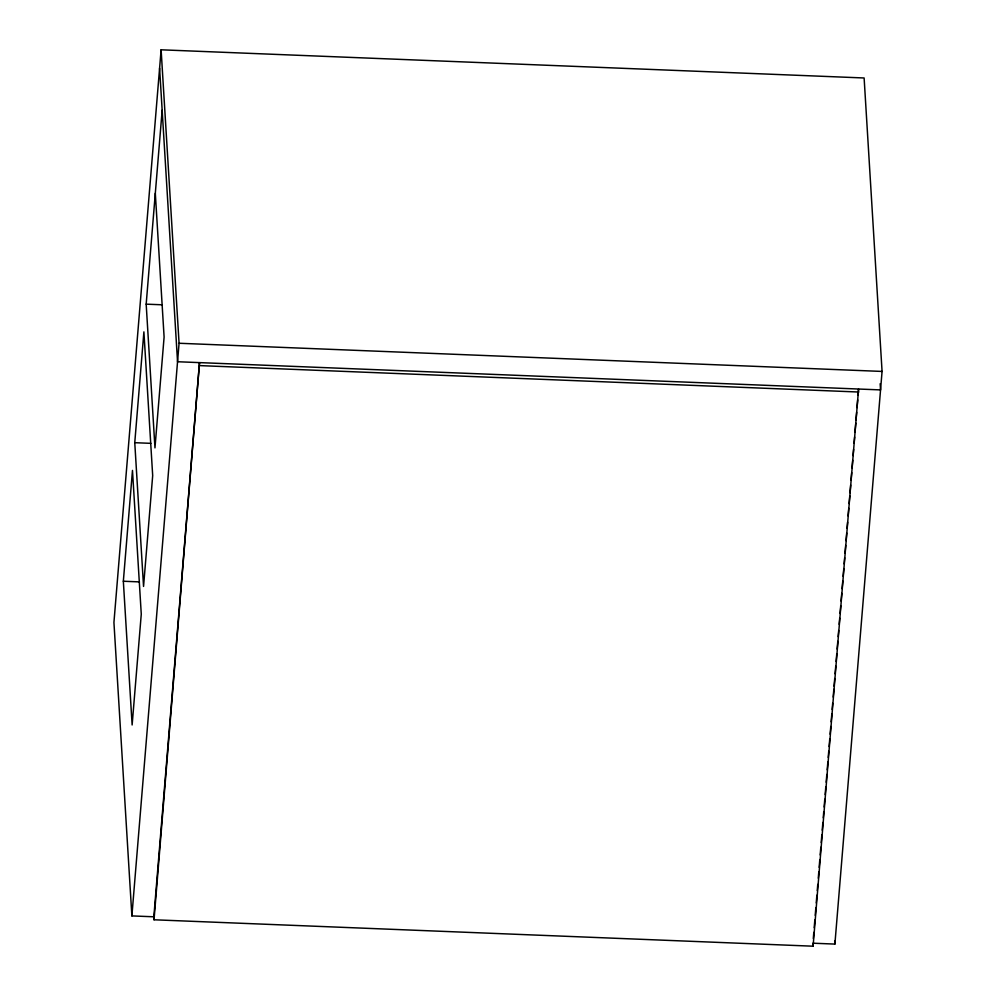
<?xml version="1.0" encoding="UTF-8"?>
<svg xmlns="http://www.w3.org/2000/svg" width="996" height="996" viewBox="0 0 996 996"><rect width="100%" height="100%" fill="white"/><g stroke="black" fill="none" stroke-linecap="round" stroke-linejoin="round"><path stroke-width="1.49" d="M813.097 946.2L812.91 943.2L834.885 944.084L882.07 371.433L864.117 77.974L161.115 49.8L113.93 622.45L131.883 915.909L153.845 916.793L154.031 919.781L813.097 946.2L858.577 389.025L858.066 395.225M123.342 581.241L132.48 470.411L141.27 614.146L132.132 724.976L123.342 581.241L139.452 581.888M134.759 442.697L143.897 331.867L152.687 475.602L143.549 586.432L134.759 442.697L150.869 443.345M155.314 193.324L164.103 337.059L154.965 447.889L146.175 304.154L162.161 110.195M131.883 915.909L179.068 343.259L161.115 49.8M153.845 916.793L199.511 362.619L154.031 919.781M813.296 938.556L813.807 932.368M814.193 927.724L814.828 919.98M815.214 915.336L815.849 907.605M816.234 902.961L816.869 895.217M817.255 890.573L817.766 884.386M818.276 878.186L818.787 871.998M819.16 867.354L819.795 859.61M820.181 854.966L820.816 847.235M821.202 842.591L821.837 834.847M822.223 830.203L822.858 822.459M823.244 817.816L823.754 811.628M824.14 806.984L824.775 799.24M825.161 794.596L825.796 786.865M826.182 782.221L826.817 774.477M827.203 769.833L827.838 762.089M828.224 757.446L828.734 751.258M829.108 746.614L829.755 738.87M830.129 734.226L830.776 726.482M831.15 721.839L831.797 714.107M832.17 709.463L832.681 703.263M833.191 697.076L833.826 689.332M834.088 686.244L834.723 678.5M835.109 673.856L835.744 666.112M836.13 661.468L836.765 653.737M837.15 649.093L837.785 641.349M838.171 636.705L838.682 630.518M839.192 624.318L839.703 618.13M840.089 613.486L840.724 605.742M841.097 601.098L841.745 593.367M842.118 588.723L842.765 580.979M843.139 576.335L843.786 568.591M844.16 563.948L844.67 557.76M845.056 553.116L845.691 545.372M846.077 540.728L846.712 532.997M847.098 528.353L847.608 522.153M848.119 515.965L848.754 508.221M849.14 503.578L849.775 495.834M850.036 492.746L850.671 485.002M851.057 480.358L851.692 472.614M852.078 467.971L852.713 460.239M853.099 455.595L853.609 449.395M854.12 443.208L854.63 437.02M855.004 432.376L855.776 423.088M856.025 419.988L856.66 412.244M857.046 407.601L857.681 399.869M146.175 304.154L162.286 304.801M179.068 343.259L882.07 371.433M199.698 365.607L858.764 392.026M880.165 383.721L880.551 389.909L177.549 361.735L159.597 68.276M834.698 940.983L834.885 944.084"/></g></svg>
